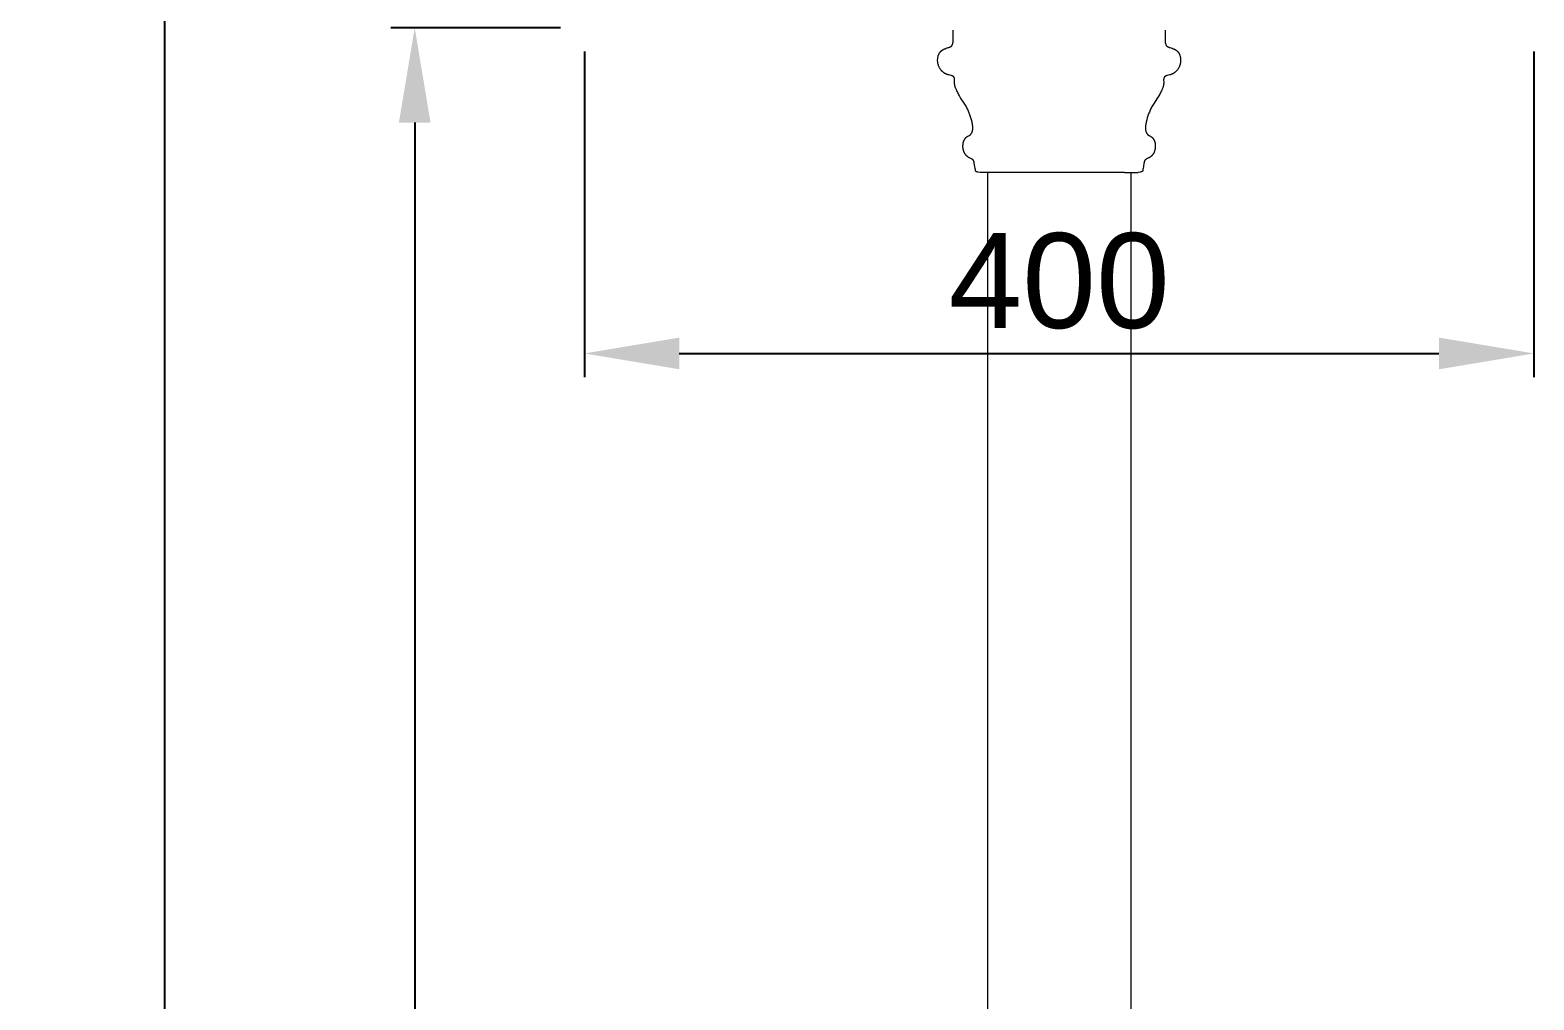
# Model space of a CAD drawing. Header units: millimetres. Extents: x -124 to 15640, y 659 to 4121.
# Drawn here: x 11228 to 11862, y 3030 to 3439 of the extents above; entities that cross this region are included whole.
import ezdxf

# ---------------------------------------------------------------- set-up
doc = ezdxf.new("R2010")
doc.units = ezdxf.units.MM
doc.layers.add('ZANO_R', color=7, linetype='Continuous', lineweight=0)
doc.styles.add('Arial', font='arial.ttf')
doc.styles.get("Standard").update_dxf_attribs({"font": 'ARIALUNI.TTF'})
doc.dimstyles.new('pl i ang', dxfattribs={"dimtxt": 50, "dimasz": 50, "dimexe": 1.25, "dimexo": 0.625, "dimgap": 10, "dimtad": 1, "dimtoh": 1, "dimtxsty": 'Standard', "dimcen": 2.5, "dimclrd": 1, "dimclre": 1, "dimclrt": 1, "dimadec": 0, "dimazin": 0, "dimtfac": 1, "dimtmove": 0, "dimatfit": 3, "dimfxl": 1, "dimarcsym": 1})

# ---------------------------------------------------------------- blocks, each defined once
blk = doc.blocks.new('*D486')
at = {"layer": 'ZANO_R', "color": 1, "lineweight": -2}
for p, q in [((11648.34, 4120.6), (11275.05, 4120.6)), ((11285.05, 4080.6), (11285.05, 1676.6)), ((11613.8, 1636.6), (11275.05, 1636.6))]:
    blk.add_line(p, q, dxfattribs=at)
at = {"layer": 'ZANO_R', "color": 1}
for points in [[(11291.72, 4080.6), (11278.38, 4080.6), (11285.05, 4120.6)], [(11278.38, 1676.6), (11291.72, 1676.6), (11285.05, 1636.6)]]:
    blk.add_solid(points, dxfattribs=at)
at = {"layer": 'ZANO_R', "color": 1, "insert": (11254.63, 2878.6), "char_height": 40, "attachment_point": 5, "rotation": 90, "style": 'Arial'}
blk.add_mtext('2484', dxfattribs=at)
blk = doc.blocks.new('*D489')
at = {"layer": 'ZANO_R', "color": 1, "lineweight": -2}
for p, q in [((11461.85, 3429.6), (11461.85, 3292.39)), ((11861.85, 3429.6), (11861.85, 3292.39)), ((11501.85, 3302.39), (11821.85, 3302.39))]:
    blk.add_line(p, q, dxfattribs=at)
at = {"layer": 'ZANO_R', "color": 1}
for points in [[(11501.85, 3309.06), (11501.85, 3295.72), (11461.85, 3302.39)], [(11821.85, 3295.72), (11821.85, 3309.06), (11861.85, 3302.39)]]:
    blk.add_solid(points, dxfattribs=at)
at = {"layer": 'ZANO_R', "color": 1, "insert": (11661.85, 3332.81), "char_height": 40, "attachment_point": 5, "style": 'Arial'}
blk.add_mtext('400', dxfattribs=at)
blk = doc.blocks.new('*D492')
at = {"layer": 'ZANO_R', "color": 1, "lineweight": -2}
for p, q in [((11451.85, 3439.6), (11380.41, 3439.6)), ((11390.41, 3399.6), (11390.41, 2276.6)), ((11605.4, 2236.6), (11380.41, 2236.6))]:
    blk.add_line(p, q, dxfattribs=at)
at = {"layer": 'ZANO_R', "color": 1}
for points in [[(11397.07, 3399.6), (11383.74, 3399.6), (11390.41, 3439.6)], [(11383.74, 2276.6), (11397.07, 2276.6), (11390.41, 2236.6)]]:
    blk.add_solid(points, dxfattribs=at)
at = {"layer": 'ZANO_R', "color": 1, "insert": (11359.97, 2838.1), "char_height": 40, "attachment_point": 5, "rotation": 90, "style": 'Arial'}
blk.add_mtext('1203', dxfattribs=at)

msp = doc.modelspace()

# ---------------------------------------------------------------- linework, layer by layer
at = {"layer": 'ZANO_R'}
for p, q in [((11617.16, 3433.38), (11617.17, 3433.47)), ((11617.17, 3433.47), (11617.18, 3433.56)), ((11617.22, 3435.29), (11617.18, 3438.6)), ((11617.18, 3433.56), (11617.19, 3433.65)), ((11617.19, 3433.65), (11617.2, 3433.76)), ((11617.2, 3433.87), (11617.21, 3434.12)), ((11617.2, 3433.76), (11617.2, 3433.87)), ((11617.21, 3434.12), (11617.22, 3435.29)), ((11706.52, 3438.6), (11706.48, 3435.29)), ((11706.48, 3435.29), (11706.49, 3434.12)), ((11706.49, 3434.12), (11706.49, 3433.87)), ((11706.49, 3433.87), (11706.5, 3433.76)), ((11706.5, 3433.76), (11706.51, 3433.65)), ((11706.51, 3433.65), (11706.52, 3433.56)), ((11706.52, 3433.56), (11706.53, 3433.47)), ((11706.53, 3433.47), (11706.54, 3433.38)), ((11610.76, 3427.06), (11610.8, 3427.25)), ((11610.8, 3427.25), (11610.84, 3427.44)), ((11610.84, 3427.44), (11610.89, 3427.63)), ((11610.89, 3427.63), (11610.95, 3427.82)), ((11610.95, 3427.82), (11611.01, 3427.99)), ((11611.01, 3427.99), (11611.07, 3428.16)), ((11611.07, 3428.16), (11611.14, 3428.33)), ((11611.14, 3428.33), (11611.17, 3428.41)), ((11611.17, 3428.41), (11611.21, 3428.49)), ((11611.21, 3428.49), (11611.25, 3428.57)), ((11611.25, 3428.57), (11611.29, 3428.65)), ((11611.29, 3428.65), (11611.34, 3428.73)), ((11611.34, 3428.73), (11611.38, 3428.81)), ((11611.38, 3428.81), (11611.43, 3428.89)), ((11611.43, 3428.89), (11611.47, 3428.97)), ((11611.47, 3428.97), (11611.52, 3429.04)), ((11611.52, 3429.04), (11611.57, 3429.12)), ((11611.57, 3429.12), (11611.62, 3429.19)), ((11611.62, 3429.19), (11611.68, 3429.26)), ((11611.68, 3429.26), (11611.73, 3429.33)), ((11611.73, 3429.33), (11611.79, 3429.41)), ((11611.79, 3429.41), (11611.84, 3429.47)), ((11611.84, 3429.47), (11611.9, 3429.54)), ((11611.9, 3429.54), (11611.96, 3429.61)), ((11611.96, 3429.61), (11612.03, 3429.67)), ((11612.03, 3429.67), (11612.09, 3429.74)), ((11612.09, 3429.74), (11612.15, 3429.8)), ((11612.15, 3429.8), (11612.22, 3429.86)), ((11612.22, 3429.86), (11612.29, 3429.92)), ((11612.29, 3429.92), (11612.36, 3429.98)), ((11612.36, 3429.98), (11612.43, 3430.03)), ((11612.43, 3430.03), (11612.5, 3430.09)), ((11612.5, 3430.09), (11612.58, 3430.14)), ((11612.58, 3430.14), (11612.67, 3430.2)), ((11612.67, 3430.2), (11612.76, 3430.26)), ((11612.76, 3430.26), (11612.86, 3430.32)), ((11612.86, 3430.32), (11612.96, 3430.37)), ((11612.96, 3430.37), (11613.06, 3430.42)), ((11613.06, 3430.42), (11613.16, 3430.47)), ((11613.16, 3430.47), (11613.26, 3430.52)), ((11613.26, 3430.52), (11613.36, 3430.57)), ((11613.36, 3430.57), (11613.58, 3430.66)), ((11613.58, 3430.66), (11613.8, 3430.75)), ((11613.8, 3430.75), (11614.26, 3430.91)), ((11614.26, 3430.91), (11615.15, 3431.2)), ((11615.15, 3431.2), (11615.44, 3431.31)), ((11615.44, 3431.31), (11615.6, 3431.37)), ((11615.6, 3431.37), (11615.76, 3431.43)), ((11615.76, 3431.43), (11615.85, 3431.47)), ((11615.85, 3431.47), (11615.94, 3431.51)), ((11615.94, 3431.51), (11616.02, 3431.55)), ((11616.02, 3431.55), (11616.11, 3431.59)), ((11616.11, 3431.59), (11616.19, 3431.64)), ((11616.19, 3431.64), (11616.27, 3431.69)), ((11616.27, 3431.69), (11616.31, 3431.71)), ((11616.31, 3431.71), (11616.35, 3431.74)), ((11616.35, 3431.74), (11616.39, 3431.77)), ((11616.39, 3431.77), (11616.43, 3431.79)), ((11616.43, 3431.79), (11616.46, 3431.82)), ((11616.46, 3431.82), (11616.5, 3431.85)), ((11616.5, 3431.85), (11616.53, 3431.88)), ((11616.53, 3431.88), (11616.57, 3431.91)), ((11616.57, 3431.91), (11616.6, 3431.93)), ((11616.6, 3431.93), (11616.63, 3431.97)), ((11616.63, 3431.97), (11616.64, 3431.98)), ((11616.64, 3431.98), (11616.66, 3432)), ((11616.66, 3432), (11616.67, 3432.01)), ((11616.67, 3432.01), (11616.68, 3432.03)), ((11616.68, 3432.03), (11616.7, 3432.05)), ((11616.7, 3432.05), (11616.71, 3432.06)), ((11616.71, 3432.06), (11616.73, 3432.08)), ((11616.73, 3432.08), (11616.74, 3432.1)), ((11616.74, 3432.1), (11616.75, 3432.12)), ((11616.75, 3432.12), (11616.76, 3432.14)), ((11616.76, 3432.14), (11616.77, 3432.16)), ((11616.77, 3432.16), (11616.79, 3432.17)), ((11616.79, 3432.17), (11616.81, 3432.21)), ((11616.81, 3432.21), (11616.83, 3432.25)), ((11616.83, 3432.25), (11616.84, 3432.29)), ((11616.84, 3432.29), (11616.86, 3432.33)), ((11616.86, 3432.33), (11616.88, 3432.36)), ((11616.88, 3432.36), (11616.89, 3432.4)), ((11616.89, 3432.4), (11616.92, 3432.48)), ((11616.92, 3432.48), (11616.96, 3432.62)), ((11616.96, 3432.62), (11617.07, 3432.98)), ((11617.07, 3432.98), (11617.09, 3433.06)), ((11617.09, 3433.06), (11617.11, 3433.14)), ((11617.11, 3433.14), (11617.13, 3433.22)), ((11617.13, 3433.22), (11617.14, 3433.3)), ((11617.14, 3433.3), (11617.16, 3433.38)), ((11706.54, 3433.38), (11706.55, 3433.3)), ((11706.55, 3433.3), (11706.57, 3433.22)), ((11706.57, 3433.22), (11706.59, 3433.14)), ((11706.59, 3433.14), (11706.61, 3433.06)), ((11706.61, 3433.06), (11706.63, 3432.98)), ((11706.63, 3432.98), (11706.73, 3432.62)), ((11706.73, 3432.62), (11706.78, 3432.48)), ((11706.78, 3432.48), (11706.81, 3432.4)), ((11706.81, 3432.4), (11706.82, 3432.36)), ((11706.82, 3432.36), (11706.84, 3432.33)), ((11706.84, 3432.33), (11706.85, 3432.29)), ((11706.85, 3432.29), (11706.87, 3432.25)), ((11706.87, 3432.25), (11706.89, 3432.21)), ((11706.89, 3432.21), (11706.91, 3432.17)), ((11706.91, 3432.17), (11706.92, 3432.16)), ((11706.92, 3432.16), (11706.94, 3432.14)), ((11706.94, 3432.14), (11706.95, 3432.12)), ((11706.95, 3432.12), (11706.96, 3432.1)), ((11706.96, 3432.1), (11706.97, 3432.08)), ((11706.97, 3432.08), (11706.99, 3432.06)), ((11706.99, 3432.06), (11707, 3432.05)), ((11707, 3432.05), (11707.01, 3432.03)), ((11707.01, 3432.03), (11707.03, 3432.01)), ((11707.03, 3432.01), (11707.04, 3432)), ((11707.04, 3432), (11707.05, 3431.98)), ((11707.05, 3431.98), (11707.07, 3431.97)), ((11707.07, 3431.97), (11707.1, 3431.93)), ((11707.1, 3431.93), (11707.13, 3431.91)), ((11707.13, 3431.91), (11707.16, 3431.88)), ((11707.16, 3431.88), (11707.2, 3431.85)), ((11707.2, 3431.85), (11707.23, 3431.82)), ((11707.23, 3431.82), (11707.27, 3431.79)), ((11707.27, 3431.79), (11707.31, 3431.77)), ((11707.31, 3431.77), (11707.35, 3431.74)), ((11707.35, 3431.74), (11707.38, 3431.71)), ((11707.38, 3431.71), (11707.42, 3431.69)), ((11707.42, 3431.69), (11707.51, 3431.64)), ((11707.51, 3431.64), (11707.59, 3431.59)), ((11707.59, 3431.59), (11707.68, 3431.55)), ((11707.68, 3431.55), (11707.76, 3431.51)), ((11707.76, 3431.51), (11707.85, 3431.47)), ((11707.85, 3431.47), (11707.93, 3431.43)), ((11707.93, 3431.43), (11708.1, 3431.37)), ((11708.1, 3431.37), (11708.26, 3431.31)), ((11708.26, 3431.31), (11708.55, 3431.2)), ((11708.55, 3431.2), (11709.44, 3430.91)), ((11709.44, 3430.91), (11709.9, 3430.75)), ((11709.9, 3430.75), (11710.12, 3430.66)), ((11710.12, 3430.66), (11710.33, 3430.57)), ((11710.33, 3430.57), (11710.44, 3430.52)), ((11710.44, 3430.52), (11710.54, 3430.47)), ((11710.54, 3430.47), (11710.64, 3430.42)), ((11710.64, 3430.42), (11710.74, 3430.37)), ((11710.74, 3430.37), (11710.84, 3430.32)), ((11710.84, 3430.32), (11710.93, 3430.26)), ((11710.93, 3430.26), (11711.03, 3430.2)), ((11711.03, 3430.2), (11711.12, 3430.14)), ((11711.12, 3430.14), (11711.19, 3430.09)), ((11711.19, 3430.09), (11711.27, 3430.03)), ((11711.27, 3430.03), (11711.34, 3429.98)), ((11711.34, 3429.98), (11711.41, 3429.92)), ((11711.41, 3429.92), (11711.48, 3429.86)), ((11711.48, 3429.86), (11711.54, 3429.8)), ((11711.54, 3429.8), (11711.61, 3429.74)), ((11711.61, 3429.74), (11711.67, 3429.67)), ((11711.67, 3429.67), (11711.73, 3429.61)), ((11711.73, 3429.61), (11711.8, 3429.54)), ((11711.8, 3429.54), (11711.85, 3429.47)), ((11711.85, 3429.47), (11711.91, 3429.41)), ((11711.91, 3429.41), (11711.97, 3429.33)), ((11711.97, 3429.33), (11712.02, 3429.26)), ((11712.02, 3429.26), (11712.08, 3429.19)), ((11712.08, 3429.19), (11712.13, 3429.12)), ((11712.13, 3429.12), (11712.18, 3429.04)), ((11712.18, 3429.04), (11712.23, 3428.97)), ((11712.23, 3428.97), (11712.27, 3428.89)), ((11712.27, 3428.89), (11712.32, 3428.81)), ((11712.32, 3428.81), (11712.36, 3428.73)), ((11712.36, 3428.73), (11712.4, 3428.65)), ((11712.4, 3428.65), (11712.45, 3428.57)), ((11712.45, 3428.57), (11712.48, 3428.49)), ((11712.48, 3428.49), (11712.52, 3428.41)), ((11712.52, 3428.41), (11712.56, 3428.33)), ((11712.56, 3428.33), (11712.63, 3428.16)), ((11712.63, 3428.16), (11712.69, 3427.99)), ((11712.69, 3427.99), (11712.75, 3427.82)), ((11712.75, 3427.82), (11712.8, 3427.63)), ((11712.8, 3427.63), (11712.85, 3427.44)), ((11712.85, 3427.44), (11712.9, 3427.25)), ((11712.9, 3427.25), (11712.93, 3427.06)), ((11610.67, 3426.07), (11610.68, 3426.27)), ((11610.67, 3425.87), (11610.67, 3426.07)), ((11610.67, 3425.68), (11610.67, 3425.87)), ((11610.68, 3425.48), (11610.67, 3425.68)), ((11610.68, 3426.27), (11610.69, 3426.47)), ((11610.7, 3425.28), (11610.68, 3425.48)), ((11610.69, 3426.47), (11610.71, 3426.66)), ((11610.72, 3425.09), (11610.7, 3425.28)), ((11610.71, 3426.66), (11610.73, 3426.86)), ((11610.75, 3424.89), (11610.72, 3425.09)), ((11610.73, 3426.86), (11610.76, 3427.06)), ((11610.78, 3424.7), (11610.75, 3424.89)), ((11610.82, 3424.5), (11610.78, 3424.7)), ((11610.86, 3424.3), (11610.82, 3424.5)), ((11610.92, 3424.1), (11610.86, 3424.3)), ((11610.97, 3423.9), (11610.92, 3424.1)), ((11611.04, 3423.71), (11610.97, 3423.9)), ((11611.1, 3423.51), (11611.04, 3423.71)), ((11611.18, 3423.32), (11611.1, 3423.51)), ((11611.26, 3423.13), (11611.18, 3423.32)), ((11611.35, 3422.94), (11611.26, 3423.13)), ((11611.44, 3422.76), (11611.35, 3422.94)), ((11611.54, 3422.57), (11611.44, 3422.76)), ((11611.65, 3422.39), (11611.54, 3422.57)), ((11611.76, 3422.22), (11611.65, 3422.39)), ((11611.88, 3422.04), (11611.76, 3422.22)), ((11612, 3421.88), (11611.88, 3422.04)), ((11612.13, 3421.71), (11612, 3421.88)), ((11612.2, 3421.63), (11612.13, 3421.71)), ((11612.26, 3421.55), (11612.2, 3421.63)), ((11612.33, 3421.47), (11612.26, 3421.55)), ((11612.41, 3421.39), (11612.33, 3421.47)), ((11612.48, 3421.31), (11612.41, 3421.39)), ((11612.56, 3421.24), (11612.48, 3421.31)), ((11612.63, 3421.16), (11612.56, 3421.24)), ((11612.71, 3421.09), (11612.63, 3421.16)), ((11612.79, 3421.02), (11612.71, 3421.09)), ((11612.87, 3420.95), (11612.79, 3421.02)), ((11612.95, 3420.88), (11612.87, 3420.95)), ((11613.04, 3420.81), (11612.95, 3420.88)), ((11613.12, 3420.74), (11613.04, 3420.81)), ((11710.66, 3420.81), (11710.57, 3420.74)), ((11710.74, 3420.88), (11710.66, 3420.81)), ((11710.83, 3420.95), (11710.74, 3420.88)), ((11710.91, 3421.02), (11710.83, 3420.95)), ((11710.99, 3421.09), (11710.91, 3421.02)), ((11711.07, 3421.16), (11710.99, 3421.09)), ((11711.14, 3421.24), (11711.07, 3421.16)), ((11711.22, 3421.31), (11711.14, 3421.24)), ((11711.29, 3421.39), (11711.22, 3421.31)), ((11711.36, 3421.47), (11711.29, 3421.39)), ((11711.43, 3421.55), (11711.36, 3421.47)), ((11711.5, 3421.63), (11711.43, 3421.55)), ((11711.57, 3421.71), (11711.5, 3421.63)), ((11711.7, 3421.88), (11711.57, 3421.71)), ((11711.82, 3422.04), (11711.7, 3421.88)), ((11711.94, 3422.22), (11711.82, 3422.04)), ((11712.05, 3422.39), (11711.94, 3422.22)), ((11712.16, 3422.57), (11712.05, 3422.39)), ((11712.26, 3422.76), (11712.16, 3422.57)), ((11712.35, 3422.94), (11712.26, 3422.76)), ((11712.44, 3423.13), (11712.35, 3422.94)), ((11712.52, 3423.32), (11712.44, 3423.13)), ((11712.59, 3423.51), (11712.52, 3423.32)), ((11712.66, 3423.71), (11712.59, 3423.51)), ((11712.73, 3423.9), (11712.66, 3423.71)), ((11712.78, 3424.1), (11712.73, 3423.9)), ((11712.83, 3424.3), (11712.78, 3424.1)), ((11712.88, 3424.5), (11712.83, 3424.3)), ((11712.92, 3424.7), (11712.88, 3424.5)), ((11712.95, 3424.89), (11712.92, 3424.7)), ((11712.93, 3427.06), (11712.97, 3426.86)), ((11712.98, 3425.09), (11712.95, 3424.89)), ((11712.97, 3426.86), (11712.99, 3426.66)), ((11713, 3425.28), (11712.98, 3425.09)), ((11712.99, 3426.66), (11713.01, 3426.47)), ((11713.01, 3425.48), (11713, 3425.28)), ((11713.01, 3426.47), (11713.02, 3426.27)), ((11713.02, 3425.68), (11713.01, 3425.48)), ((11713.02, 3426.27), (11713.03, 3426.07)), ((11713.03, 3425.87), (11713.02, 3425.68)), ((11713.03, 3426.07), (11713.03, 3425.87)), ((11613.21, 3420.68), (11613.12, 3420.74)), ((11613.3, 3420.61), (11613.21, 3420.68)), ((11613.39, 3420.55), (11613.3, 3420.61)), ((11613.48, 3420.49), (11613.39, 3420.55)), ((11613.58, 3420.43), (11613.48, 3420.49)), ((11613.67, 3420.37), (11613.58, 3420.43)), ((11613.77, 3420.31), (11613.67, 3420.37)), ((11613.87, 3420.26), (11613.77, 3420.31)), ((11613.97, 3420.21), (11613.87, 3420.26)), ((11614.07, 3420.15), (11613.97, 3420.21)), ((11614.17, 3420.1), (11614.07, 3420.15)), ((11614.27, 3420.06), (11614.17, 3420.1)), ((11614.38, 3420.01), (11614.27, 3420.06)), ((11614.49, 3419.97), (11614.38, 3420.01)), ((11614.6, 3419.92), (11614.49, 3419.97)), ((11614.71, 3419.88), (11614.6, 3419.92)), ((11614.82, 3419.84), (11614.71, 3419.88)), ((11614.94, 3419.8), (11614.82, 3419.84)), ((11615.05, 3419.77), (11614.94, 3419.8)), ((11615.19, 3419.73), (11615.05, 3419.77)), ((11615.32, 3419.69), (11615.19, 3419.73)), ((11616.36, 3419.44), (11615.32, 3419.69)), ((11616.48, 3419.41), (11616.36, 3419.44)), ((11616.6, 3419.37), (11616.48, 3419.41)), ((11616.72, 3419.33), (11616.6, 3419.37)), ((11616.78, 3419.31), (11616.72, 3419.33)), ((11616.84, 3419.29), (11616.78, 3419.31)), ((11616.89, 3419.27), (11616.84, 3419.29)), ((11616.95, 3419.24), (11616.89, 3419.27)), ((11617, 3419.22), (11616.95, 3419.24)), ((11617.05, 3419.19), (11617, 3419.22)), ((11617.08, 3419.18), (11617.05, 3419.19)), ((11617.1, 3419.16), (11617.08, 3419.18)), ((11617.13, 3419.15), (11617.1, 3419.16)), ((11617.15, 3419.13), (11617.13, 3419.15)), ((11617.18, 3419.12), (11617.15, 3419.13)), ((11617.2, 3419.1), (11617.18, 3419.12)), ((11617.22, 3419.09), (11617.2, 3419.1)), ((11617.24, 3419.07), (11617.22, 3419.09)), ((11617.27, 3419.06), (11617.24, 3419.07)), ((11617.29, 3419.04), (11617.27, 3419.06)), ((11617.31, 3419.02), (11617.29, 3419.04)), ((11617.33, 3419.01), (11617.31, 3419.02)), ((11617.35, 3418.99), (11617.33, 3419.01)), ((11617.37, 3418.97), (11617.35, 3418.99)), ((11617.38, 3418.95), (11617.37, 3418.97)), ((11617.4, 3418.93), (11617.38, 3418.95)), ((11617.42, 3418.92), (11617.4, 3418.93)), ((11617.44, 3418.9), (11617.42, 3418.92)), ((11617.45, 3418.88), (11617.44, 3418.9)), ((11617.47, 3418.86), (11617.45, 3418.88)), ((11617.48, 3418.84), (11617.47, 3418.86)), ((11617.5, 3418.82), (11617.48, 3418.84)), ((11617.51, 3418.8), (11617.5, 3418.82)), ((11617.53, 3418.78), (11617.51, 3418.8)), ((11617.54, 3418.76), (11617.53, 3418.78)), ((11617.56, 3418.74), (11617.54, 3418.76)), ((11617.57, 3418.72), (11617.56, 3418.74)), ((11617.58, 3418.7), (11617.57, 3418.72)), ((11617.59, 3418.68), (11617.58, 3418.7)), ((11617.61, 3418.66), (11617.59, 3418.68)), ((11617.62, 3418.64), (11617.61, 3418.66)), ((11617.63, 3418.62), (11617.62, 3418.64)), ((11617.65, 3418.57), (11617.63, 3418.62)), ((11617.67, 3418.53), (11617.65, 3418.57)), ((11617.69, 3418.48), (11617.67, 3418.53)), ((11617.7, 3418.44), (11617.69, 3418.48)), ((11617.72, 3418.39), (11617.7, 3418.44)), ((11617.73, 3418.35), (11617.72, 3418.39)), ((11617.75, 3418.3), (11617.73, 3418.35)), ((11617.76, 3418.25), (11617.75, 3418.3)), ((11617.77, 3418.2), (11617.76, 3418.25)), ((11617.78, 3418.15), (11617.77, 3418.2)), ((11617.79, 3418.1), (11617.78, 3418.15)), ((11617.79, 3418.06), (11617.79, 3418.1)), ((11617.8, 3418.01), (11617.79, 3418.06)), ((11617.81, 3417.96), (11617.8, 3418.01)), ((11617.8, 3416.59), (11617.83, 3417.48)), ((11617.8, 3416.32), (11617.8, 3416.59)), ((11617.8, 3416.18), (11617.8, 3416.32)), ((11617.81, 3416.05), (11617.8, 3416.18)), ((11617.82, 3417.85), (11617.81, 3417.96)), ((11617.82, 3415.91), (11617.81, 3416.05)), ((11617.82, 3417.73), (11617.82, 3417.85)), ((11617.83, 3417.61), (11617.82, 3417.73)), ((11617.83, 3415.78), (11617.82, 3415.91)), ((11617.83, 3417.48), (11617.83, 3417.61)), ((11617.85, 3415.63), (11617.83, 3415.78)), ((11617.88, 3415.48), (11617.85, 3415.63)), ((11617.91, 3415.33), (11617.88, 3415.48)), ((11617.94, 3415.17), (11617.91, 3415.33)), ((11617.98, 3415.02), (11617.94, 3415.17)), ((11618.02, 3414.87), (11617.98, 3415.02)), ((11618.07, 3414.72), (11618.02, 3414.87)), ((11618.12, 3414.57), (11618.07, 3414.72)), ((11618.22, 3414.26), (11618.12, 3414.57)), ((11705.58, 3414.57), (11705.48, 3414.26)), ((11705.63, 3414.72), (11705.58, 3414.57)), ((11705.68, 3414.87), (11705.63, 3414.72)), ((11705.72, 3415.02), (11705.68, 3414.87)), ((11705.76, 3415.17), (11705.72, 3415.02)), ((11705.79, 3415.33), (11705.76, 3415.17)), ((11705.82, 3415.48), (11705.79, 3415.33)), ((11705.84, 3415.63), (11705.82, 3415.48)), ((11705.86, 3415.78), (11705.84, 3415.63)), ((11705.88, 3415.91), (11705.86, 3415.78)), ((11705.88, 3417.85), (11705.87, 3417.73)), ((11705.87, 3417.73), (11705.87, 3417.61)), ((11705.87, 3417.61), (11705.87, 3417.48)), ((11705.87, 3417.48), (11705.89, 3416.59)), ((11705.89, 3417.96), (11705.88, 3417.85)), ((11705.89, 3416.05), (11705.88, 3415.91)), ((11705.9, 3418.01), (11705.89, 3417.96)), ((11705.89, 3416.59), (11705.9, 3416.32)), ((11705.9, 3416.32), (11705.89, 3416.18)), ((11705.89, 3416.18), (11705.89, 3416.05)), ((11705.91, 3418.1), (11705.9, 3418.06)), ((11705.9, 3418.06), (11705.9, 3418.01)), ((11705.92, 3418.15), (11705.91, 3418.1)), ((11705.93, 3418.2), (11705.92, 3418.15)), ((11705.94, 3418.25), (11705.93, 3418.2)), ((11705.95, 3418.3), (11705.94, 3418.25)), ((11705.97, 3418.35), (11705.95, 3418.3)), ((11705.98, 3418.39), (11705.97, 3418.35)), ((11706, 3418.44), (11705.98, 3418.39)), ((11706.01, 3418.48), (11706, 3418.44)), ((11706.03, 3418.53), (11706.01, 3418.48)), ((11706.05, 3418.57), (11706.03, 3418.53)), ((11706.07, 3418.62), (11706.05, 3418.57)), ((11706.08, 3418.64), (11706.07, 3418.62)), ((11706.09, 3418.66), (11706.08, 3418.64)), ((11706.1, 3418.68), (11706.09, 3418.66)), ((11706.12, 3418.7), (11706.1, 3418.68)), ((11706.13, 3418.72), (11706.12, 3418.7)), ((11706.14, 3418.74), (11706.13, 3418.72)), ((11706.16, 3418.76), (11706.14, 3418.74)), ((11706.17, 3418.78), (11706.16, 3418.76)), ((11706.18, 3418.8), (11706.17, 3418.78)), ((11706.2, 3418.82), (11706.18, 3418.8)), ((11706.21, 3418.84), (11706.2, 3418.82)), ((11706.23, 3418.86), (11706.21, 3418.84)), ((11706.25, 3418.88), (11706.23, 3418.86)), ((11706.26, 3418.9), (11706.25, 3418.88)), ((11706.28, 3418.92), (11706.26, 3418.9)), ((11706.3, 3418.93), (11706.28, 3418.92)), ((11706.31, 3418.95), (11706.3, 3418.93)), ((11706.33, 3418.97), (11706.31, 3418.95)), ((11706.35, 3418.99), (11706.33, 3418.97)), ((11706.37, 3419.01), (11706.35, 3418.99)), ((11706.39, 3419.02), (11706.37, 3419.01)), ((11706.41, 3419.04), (11706.39, 3419.02)), ((11706.43, 3419.06), (11706.41, 3419.04)), ((11706.45, 3419.07), (11706.43, 3419.06)), ((11706.48, 3419.09), (11706.45, 3419.07)), ((11706.5, 3419.1), (11706.48, 3419.09)), ((11706.52, 3419.12), (11706.5, 3419.1)), ((11706.54, 3419.13), (11706.52, 3419.12)), ((11706.57, 3419.15), (11706.54, 3419.13)), ((11706.59, 3419.16), (11706.57, 3419.15)), ((11706.62, 3419.18), (11706.59, 3419.16)), ((11706.64, 3419.19), (11706.62, 3419.18)), ((11706.7, 3419.22), (11706.64, 3419.19)), ((11706.75, 3419.24), (11706.7, 3419.22)), ((11706.8, 3419.27), (11706.75, 3419.24)), ((11706.86, 3419.29), (11706.8, 3419.27)), ((11706.92, 3419.31), (11706.86, 3419.29)), ((11706.98, 3419.33), (11706.92, 3419.31)), ((11707.1, 3419.37), (11706.98, 3419.33)), ((11707.22, 3419.41), (11707.1, 3419.37)), ((11707.34, 3419.44), (11707.22, 3419.41)), ((11708.38, 3419.69), (11707.34, 3419.44)), ((11708.51, 3419.73), (11708.38, 3419.69)), ((11708.65, 3419.77), (11708.51, 3419.73)), ((11708.76, 3419.8), (11708.65, 3419.77)), ((11708.88, 3419.84), (11708.76, 3419.8)), ((11708.99, 3419.88), (11708.88, 3419.84)), ((11709.1, 3419.92), (11708.99, 3419.88)), ((11709.21, 3419.97), (11709.1, 3419.92)), ((11709.32, 3420.01), (11709.21, 3419.97)), ((11709.42, 3420.06), (11709.32, 3420.01)), ((11709.53, 3420.1), (11709.42, 3420.06)), ((11709.63, 3420.15), (11709.53, 3420.1)), ((11709.73, 3420.21), (11709.63, 3420.15)), ((11709.83, 3420.26), (11709.73, 3420.21)), ((11709.93, 3420.31), (11709.83, 3420.26)), ((11710.03, 3420.37), (11709.93, 3420.31)), ((11710.12, 3420.43), (11710.03, 3420.37)), ((11710.22, 3420.49), (11710.12, 3420.43)), ((11710.31, 3420.55), (11710.22, 3420.49)), ((11710.4, 3420.61), (11710.31, 3420.55)), ((11710.49, 3420.68), (11710.4, 3420.61)), ((11710.57, 3420.74), (11710.49, 3420.68)), ((11618.34, 3413.96), (11618.22, 3414.26)), ((11618.58, 3413.38), (11618.34, 3413.96)), ((11618.77, 3412.95), (11618.58, 3413.38)), ((11618.97, 3412.52), (11618.77, 3412.95)), ((11619.18, 3412.1), (11618.97, 3412.52)), ((11619.4, 3411.69), (11619.18, 3412.1)), ((11619.62, 3411.28), (11619.4, 3411.69)), ((11619.85, 3410.87), (11619.62, 3411.28)), ((11620.35, 3410.04), (11619.85, 3410.87)), ((11622.1, 3407.4), (11620.35, 3410.04)), ((11703.34, 3410.04), (11701.6, 3407.4)), ((11703.84, 3410.87), (11703.34, 3410.04)), ((11704.08, 3411.28), (11703.84, 3410.87)), ((11704.3, 3411.69), (11704.08, 3411.28)), ((11704.52, 3412.1), (11704.3, 3411.69)), ((11704.72, 3412.52), (11704.52, 3412.1)), ((11704.92, 3412.95), (11704.72, 3412.52)), ((11705.12, 3413.38), (11704.92, 3412.95)), ((11705.36, 3413.96), (11705.12, 3413.38)), ((11705.48, 3414.26), (11705.36, 3413.96)), ((11622.38, 3406.95), (11622.1, 3407.4)), ((11622.65, 3406.48), (11622.38, 3406.95)), ((11622.88, 3406.09), (11622.65, 3406.48)), ((11623.09, 3405.69), (11622.88, 3406.09)), ((11623.29, 3405.29), (11623.09, 3405.69)), ((11623.48, 3404.89), (11623.29, 3405.29)), ((11623.67, 3404.48), (11623.48, 3404.89)), ((11623.84, 3404.08), (11623.67, 3404.48)), ((11624, 3403.67), (11623.84, 3404.08)), ((11624.16, 3403.26), (11624, 3403.67)), ((11624.3, 3402.85), (11624.16, 3403.26)), ((11624.44, 3402.43), (11624.3, 3402.85)), ((11624.7, 3401.59), (11624.44, 3402.43)), ((11699.26, 3402.43), (11699, 3401.59)), ((11699.4, 3402.85), (11699.26, 3402.43)), ((11699.54, 3403.26), (11699.4, 3402.85)), ((11699.7, 3403.67), (11699.54, 3403.26)), ((11699.86, 3404.08), (11699.7, 3403.67)), ((11700.03, 3404.48), (11699.86, 3404.08)), ((11700.21, 3404.89), (11700.03, 3404.48)), ((11700.4, 3405.29), (11700.21, 3404.89)), ((11700.61, 3405.69), (11700.4, 3405.29)), ((11700.82, 3406.09), (11700.61, 3405.69)), ((11701.04, 3406.48), (11700.82, 3406.09)), ((11701.32, 3406.95), (11701.04, 3406.48)), ((11701.6, 3407.4), (11701.32, 3406.95)), ((11624.93, 3400.73), (11624.7, 3401.59)), ((11625.15, 3399.85), (11624.93, 3400.73)), ((11625.09, 3395.39), (11625.12, 3395.46)), ((11625.12, 3395.46), (11625.15, 3395.53)), ((11625.23, 3399.46), (11625.15, 3399.85)), ((11625.15, 3395.53), (11625.18, 3395.6)), ((11625.18, 3395.6), (11625.21, 3395.68)), ((11625.21, 3395.68), (11625.24, 3395.75)), ((11625.32, 3399.06), (11625.23, 3399.46)), ((11625.24, 3395.75), (11625.27, 3395.83)), ((11625.27, 3395.83), (11625.29, 3395.9)), ((11625.29, 3395.9), (11625.31, 3395.98)), ((11625.31, 3395.98), (11625.33, 3396.06)), ((11625.39, 3398.65), (11625.32, 3399.06)), ((11625.33, 3396.06), (11625.35, 3396.13)), ((11625.35, 3396.13), (11625.37, 3396.21)), ((11625.37, 3396.21), (11625.4, 3396.37)), ((11625.42, 3398.44), (11625.39, 3398.65)), ((11625.4, 3396.37), (11625.43, 3396.53)), ((11625.44, 3398.23), (11625.42, 3398.44)), ((11625.43, 3396.53), (11625.45, 3396.63)), ((11625.47, 3398.02), (11625.44, 3398.23)), ((11625.45, 3396.63), (11625.46, 3396.74)), ((11625.46, 3396.74), (11625.47, 3396.85)), ((11625.48, 3397.81), (11625.47, 3398.02)), ((11625.47, 3396.85), (11625.48, 3396.95)), ((11625.49, 3397.59), (11625.48, 3397.81)), ((11625.48, 3396.95), (11625.49, 3397.06)), ((11625.5, 3397.38), (11625.49, 3397.59)), ((11625.49, 3397.17), (11625.5, 3397.38)), ((11625.49, 3397.06), (11625.49, 3397.17)), ((11698.21, 3397.59), (11698.2, 3397.38)), ((11698.2, 3397.38), (11698.21, 3397.17)), ((11698.22, 3397.81), (11698.21, 3397.59)), ((11698.21, 3397.17), (11698.21, 3397.06)), ((11698.21, 3397.06), (11698.22, 3396.95)), ((11698.23, 3398.02), (11698.22, 3397.81)), ((11698.22, 3396.95), (11698.23, 3396.85)), ((11698.25, 3398.23), (11698.23, 3398.02)), ((11698.23, 3396.85), (11698.24, 3396.74)), ((11698.24, 3396.74), (11698.25, 3396.63)), ((11698.28, 3398.44), (11698.25, 3398.23)), ((11698.25, 3396.63), (11698.27, 3396.53)), ((11698.27, 3396.53), (11698.29, 3396.37)), ((11698.31, 3398.65), (11698.28, 3398.44)), ((11698.29, 3396.37), (11698.33, 3396.21)), ((11698.38, 3399.06), (11698.31, 3398.65)), ((11698.33, 3396.21), (11698.35, 3396.13)), ((11698.35, 3396.13), (11698.36, 3396.06)), ((11698.36, 3396.06), (11698.39, 3395.98)), ((11698.46, 3399.46), (11698.38, 3399.06)), ((11698.39, 3395.98), (11698.41, 3395.9)), ((11698.41, 3395.9), (11698.43, 3395.83)), ((11698.43, 3395.83), (11698.46, 3395.75)), ((11698.55, 3399.85), (11698.46, 3399.46)), ((11698.46, 3395.75), (11698.49, 3395.68)), ((11698.49, 3395.68), (11698.51, 3395.6)), ((11698.51, 3395.6), (11698.54, 3395.53)), ((11698.54, 3395.53), (11698.58, 3395.46)), ((11698.77, 3400.73), (11698.55, 3399.85)), ((11698.58, 3395.46), (11698.61, 3395.39)), ((11699, 3401.59), (11698.77, 3400.73)), ((11621.33, 3389.82), (11621.34, 3389.97)), ((11621.33, 3389.66), (11621.33, 3389.82)), ((11621.34, 3389.5), (11621.33, 3389.66)), ((11621.34, 3390.13), (11621.36, 3390.28)), ((11621.34, 3389.97), (11621.34, 3390.13)), ((11621.34, 3389.35), (11621.34, 3389.5)), ((11621.35, 3389.19), (11621.34, 3389.35)), ((11621.37, 3389.03), (11621.35, 3389.19)), ((11621.36, 3390.28), (11621.37, 3390.43)), ((11621.37, 3390.43), (11621.39, 3390.59)), ((11621.39, 3390.59), (11621.41, 3390.74)), ((11621.41, 3390.74), (11621.43, 3390.89)), ((11621.43, 3390.89), (11621.46, 3391.04)), ((11621.46, 3391.04), (11621.49, 3391.18)), ((11621.49, 3391.18), (11621.53, 3391.33)), ((11621.53, 3391.33), (11621.57, 3391.47)), ((11621.57, 3391.47), (11621.61, 3391.61)), ((11621.61, 3391.61), (11621.66, 3391.75)), ((11621.66, 3391.75), (11621.71, 3391.89)), ((11621.71, 3391.89), (11621.76, 3392.02)), ((11621.76, 3392.02), (11621.82, 3392.15)), ((11621.82, 3392.15), (11621.88, 3392.28)), ((11621.88, 3392.28), (11621.94, 3392.41)), ((11621.94, 3392.41), (11622.01, 3392.53)), ((11622.01, 3392.53), (11622.08, 3392.65)), ((11622.08, 3392.65), (11622.15, 3392.77)), ((11622.15, 3392.77), (11622.19, 3392.82)), ((11622.19, 3392.82), (11622.23, 3392.88)), ((11622.23, 3392.88), (11622.27, 3392.93)), ((11622.27, 3392.93), (11622.31, 3392.99)), ((11622.31, 3392.99), (11622.35, 3393.04)), ((11622.35, 3393.04), (11622.39, 3393.09)), ((11622.39, 3393.09), (11622.44, 3393.14)), ((11622.44, 3393.14), (11622.48, 3393.19)), ((11622.48, 3393.19), (11622.52, 3393.24)), ((11622.52, 3393.24), (11622.57, 3393.29)), ((11622.57, 3393.29), (11622.62, 3393.34)), ((11622.62, 3393.34), (11622.66, 3393.38)), ((11622.66, 3393.38), (11622.71, 3393.43)), ((11622.71, 3393.43), (11622.76, 3393.47)), ((11622.76, 3393.47), (11622.81, 3393.52)), ((11622.81, 3393.52), (11622.86, 3393.56)), ((11622.86, 3393.56), (11622.92, 3393.6)), ((11622.92, 3393.6), (11622.97, 3393.64)), ((11622.97, 3393.64), (11623.02, 3393.67)), ((11623.02, 3393.67), (11623.08, 3393.71)), ((11623.08, 3393.71), (11623.15, 3393.76)), ((11623.15, 3393.76), (11623.22, 3393.8)), ((11623.22, 3393.8), (11623.3, 3393.84)), ((11623.3, 3393.84), (11623.37, 3393.88)), ((11623.37, 3393.88), (11623.83, 3394.12)), ((11623.83, 3394.12), (11623.98, 3394.2)), ((11623.98, 3394.2), (11624.05, 3394.24)), ((11624.05, 3394.24), (11624.12, 3394.28)), ((11624.12, 3394.28), (11624.19, 3394.33)), ((11624.19, 3394.33), (11624.26, 3394.37)), ((11624.26, 3394.37), (11624.29, 3394.4)), ((11624.29, 3394.4), (11624.33, 3394.42)), ((11624.33, 3394.42), (11624.39, 3394.47)), ((11624.39, 3394.47), (11624.45, 3394.52)), ((11624.45, 3394.52), (11624.5, 3394.57)), ((11624.5, 3394.57), (11624.56, 3394.62)), ((11624.56, 3394.62), (11624.61, 3394.68)), ((11624.61, 3394.68), (11624.67, 3394.74)), ((11624.67, 3394.74), (11624.72, 3394.8)), ((11624.72, 3394.8), (11624.76, 3394.86)), ((11624.76, 3394.86), (11624.81, 3394.92)), ((11624.81, 3394.92), (11624.86, 3394.98)), ((11624.86, 3394.98), (11624.9, 3395.05)), ((11624.9, 3395.05), (11624.94, 3395.11)), ((11624.94, 3395.11), (11624.98, 3395.18)), ((11624.98, 3395.18), (11625.02, 3395.25)), ((11625.02, 3395.25), (11625.05, 3395.32)), ((11625.05, 3395.32), (11625.09, 3395.39)), ((11698.61, 3395.39), (11698.64, 3395.32)), ((11698.64, 3395.32), (11698.68, 3395.25)), ((11698.68, 3395.25), (11698.72, 3395.18)), ((11698.72, 3395.18), (11698.76, 3395.11)), ((11698.76, 3395.11), (11698.8, 3395.05)), ((11698.8, 3395.05), (11698.84, 3394.98)), ((11698.84, 3394.98), (11698.89, 3394.92)), ((11698.89, 3394.92), (11698.93, 3394.86)), ((11698.93, 3394.86), (11698.98, 3394.8)), ((11698.98, 3394.8), (11699.03, 3394.74)), ((11699.03, 3394.74), (11699.08, 3394.68)), ((11699.08, 3394.68), (11699.14, 3394.62)), ((11699.14, 3394.62), (11699.19, 3394.57)), ((11699.19, 3394.57), (11699.25, 3394.52)), ((11699.25, 3394.52), (11699.31, 3394.47)), ((11699.31, 3394.47), (11699.37, 3394.42)), ((11699.37, 3394.42), (11699.4, 3394.4)), ((11699.4, 3394.4), (11699.44, 3394.37)), ((11699.44, 3394.37), (11699.5, 3394.33)), ((11699.5, 3394.33), (11699.57, 3394.28)), ((11699.57, 3394.28), (11699.64, 3394.24)), ((11699.64, 3394.24), (11699.72, 3394.2)), ((11699.72, 3394.2), (11699.87, 3394.12)), ((11699.87, 3394.12), (11700.33, 3393.88)), ((11700.33, 3393.88), (11700.4, 3393.84)), ((11700.4, 3393.84), (11700.48, 3393.8)), ((11700.48, 3393.8), (11700.55, 3393.76)), ((11700.55, 3393.76), (11700.62, 3393.71)), ((11700.62, 3393.71), (11700.68, 3393.67)), ((11700.68, 3393.67), (11700.73, 3393.64)), ((11700.73, 3393.64), (11700.78, 3393.6)), ((11700.78, 3393.6), (11700.83, 3393.56)), ((11700.83, 3393.56), (11700.89, 3393.52)), ((11700.89, 3393.52), (11700.94, 3393.47)), ((11700.94, 3393.47), (11700.98, 3393.43)), ((11700.98, 3393.43), (11701.03, 3393.38)), ((11701.03, 3393.38), (11701.08, 3393.34)), ((11701.08, 3393.34), (11701.13, 3393.29)), ((11701.13, 3393.29), (11701.17, 3393.24)), ((11701.17, 3393.24), (11701.22, 3393.19)), ((11701.22, 3393.19), (11701.26, 3393.14)), ((11701.26, 3393.14), (11701.31, 3393.09)), ((11701.31, 3393.09), (11701.35, 3393.04)), ((11701.35, 3393.04), (11701.39, 3392.99)), ((11701.39, 3392.99), (11701.43, 3392.93)), ((11701.43, 3392.93), (11701.47, 3392.88)), ((11701.47, 3392.88), (11701.51, 3392.82)), ((11701.51, 3392.82), (11701.55, 3392.77)), ((11701.55, 3392.77), (11701.62, 3392.65)), ((11701.62, 3392.65), (11701.69, 3392.53)), ((11701.69, 3392.53), (11701.76, 3392.41)), ((11701.76, 3392.41), (11701.82, 3392.28)), ((11701.82, 3392.28), (11701.88, 3392.15)), ((11701.88, 3392.15), (11701.94, 3392.02)), ((11701.94, 3392.02), (11701.99, 3391.89)), ((11701.99, 3391.89), (11702.04, 3391.75)), ((11702.04, 3391.75), (11702.09, 3391.61)), ((11702.09, 3391.61), (11702.13, 3391.47)), ((11702.13, 3391.47), (11702.17, 3391.33)), ((11702.17, 3391.33), (11702.2, 3391.18)), ((11702.2, 3391.18), (11702.24, 3391.04)), ((11702.24, 3391.04), (11702.26, 3390.89)), ((11702.26, 3390.89), (11702.29, 3390.74)), ((11702.29, 3390.74), (11702.31, 3390.59)), ((11702.31, 3390.59), (11702.33, 3390.43)), ((11702.33, 3390.43), (11702.34, 3390.28)), ((11702.34, 3389.19), (11702.33, 3389.03)), ((11702.34, 3390.28), (11702.35, 3390.13)), ((11702.35, 3389.35), (11702.34, 3389.19)), ((11702.35, 3390.13), (11702.36, 3389.97)), ((11702.36, 3389.5), (11702.35, 3389.35)), ((11702.36, 3389.97), (11702.36, 3389.82)), ((11702.36, 3389.82), (11702.36, 3389.66)), ((11702.36, 3389.66), (11702.36, 3389.5)), ((11621.39, 3388.88), (11621.37, 3389.03)), ((11621.41, 3388.72), (11621.39, 3388.88)), ((11621.43, 3388.57), (11621.41, 3388.72)), ((11621.46, 3388.41), (11621.43, 3388.57)), ((11621.49, 3388.26), (11621.46, 3388.41)), ((11621.53, 3388.1), (11621.49, 3388.26)), ((11621.57, 3387.95), (11621.53, 3388.1)), ((11621.61, 3387.8), (11621.57, 3387.95)), ((11621.66, 3387.65), (11621.61, 3387.8)), ((11621.71, 3387.51), (11621.66, 3387.65)), ((11621.76, 3387.36), (11621.71, 3387.51)), ((11621.82, 3387.22), (11621.76, 3387.36)), ((11621.88, 3387.08), (11621.82, 3387.22)), ((11621.94, 3386.94), (11621.88, 3387.08)), ((11622.01, 3386.8), (11621.94, 3386.94)), ((11622.09, 3386.67), (11622.01, 3386.8)), ((11622.16, 3386.53), (11622.09, 3386.67)), ((11622.24, 3386.4), (11622.16, 3386.53)), ((11622.32, 3386.28), (11622.24, 3386.4)), ((11622.41, 3386.16), (11622.32, 3386.28)), ((11622.5, 3386.04), (11622.41, 3386.16)), ((11622.6, 3385.92), (11622.5, 3386.04)), ((11622.69, 3385.81), (11622.6, 3385.92)), ((11622.74, 3385.75), (11622.69, 3385.81)), ((11622.8, 3385.7), (11622.74, 3385.75)), ((11622.85, 3385.64), (11622.8, 3385.7)), ((11622.9, 3385.59), (11622.85, 3385.64)), ((11622.96, 3385.54), (11622.9, 3385.59)), ((11623.01, 3385.49), (11622.96, 3385.54)), ((11623.07, 3385.44), (11623.01, 3385.49)), ((11623.12, 3385.39), (11623.07, 3385.44)), ((11623.18, 3385.35), (11623.12, 3385.39)), ((11623.24, 3385.3), (11623.18, 3385.35)), ((11623.33, 3385.23), (11623.24, 3385.3)), ((11623.42, 3385.17), (11623.33, 3385.23)), ((11623.51, 3385.11), (11623.42, 3385.17)), ((11623.6, 3385.05), (11623.51, 3385.11)), ((11623.69, 3384.99), (11623.6, 3385.05)), ((11623.79, 3384.94), (11623.69, 3384.99)), ((11623.97, 3384.84), (11623.79, 3384.94)), ((11624.16, 3384.74), (11623.97, 3384.84)), ((11625, 3384.32), (11624.16, 3384.74)), ((11625.08, 3384.28), (11625, 3384.32)), ((11625.16, 3384.23), (11625.08, 3384.28)), ((11625.24, 3384.19), (11625.16, 3384.23)), ((11625.31, 3384.14), (11625.24, 3384.19)), ((11625.35, 3384.11), (11625.31, 3384.14)), ((11625.39, 3384.08), (11625.35, 3384.11)), ((11625.43, 3384.05), (11625.39, 3384.08)), ((11625.47, 3384.03), (11625.43, 3384.05)), ((11625.5, 3384), (11625.47, 3384.03)), ((11625.54, 3383.96), (11625.5, 3384)), ((11625.57, 3383.93), (11625.54, 3383.96)), ((11625.6, 3383.9), (11625.57, 3383.93)), ((11625.62, 3383.88), (11625.6, 3383.9)), ((11625.63, 3383.87), (11625.62, 3383.88)), ((11625.65, 3383.85), (11625.63, 3383.87)), ((11625.66, 3383.83), (11625.65, 3383.85)), ((11625.68, 3383.81), (11625.66, 3383.83)), ((11625.69, 3383.79), (11625.68, 3383.81)), ((11625.7, 3383.78), (11625.69, 3383.79)), ((11625.72, 3383.76), (11625.7, 3383.78)), ((11625.73, 3383.74), (11625.72, 3383.76)), ((11625.74, 3383.72), (11625.73, 3383.74)), ((11625.77, 3383.68), (11625.74, 3383.72)), ((11625.79, 3383.63), (11625.77, 3383.68)), ((11625.82, 3383.59), (11625.79, 3383.63)), ((11625.83, 3383.55), (11625.82, 3383.59)), ((11625.85, 3383.52), (11625.83, 3383.55)), ((11625.87, 3383.48), (11625.85, 3383.52)), ((11625.89, 3383.44), (11625.87, 3383.48)), ((11625.9, 3383.4), (11625.89, 3383.44)), ((11625.92, 3383.36), (11625.9, 3383.4)), ((11625.95, 3383.27), (11625.92, 3383.36)), ((11625.97, 3383.18), (11625.95, 3383.27)), ((11626, 3383.09), (11625.97, 3383.18)), ((11626.02, 3383), (11626, 3383.09)), ((11626.05, 3382.91), (11626.02, 3383)), ((11626.09, 3382.72), (11626.05, 3382.91)), ((11697.65, 3382.91), (11697.61, 3382.72)), ((11697.67, 3383), (11697.65, 3382.91)), ((11697.7, 3383.09), (11697.67, 3383)), ((11697.72, 3383.18), (11697.7, 3383.09)), ((11697.75, 3383.27), (11697.72, 3383.18)), ((11697.78, 3383.36), (11697.75, 3383.27)), ((11697.8, 3383.4), (11697.78, 3383.36)), ((11697.81, 3383.44), (11697.8, 3383.4)), ((11697.83, 3383.48), (11697.81, 3383.44)), ((11697.85, 3383.52), (11697.83, 3383.48)), ((11697.86, 3383.55), (11697.85, 3383.52)), ((11697.88, 3383.59), (11697.86, 3383.55)), ((11697.9, 3383.63), (11697.88, 3383.59)), ((11697.93, 3383.68), (11697.9, 3383.63)), ((11697.95, 3383.72), (11697.93, 3383.68)), ((11697.97, 3383.74), (11697.95, 3383.72)), ((11697.98, 3383.76), (11697.97, 3383.74)), ((11697.99, 3383.78), (11697.98, 3383.76)), ((11698.01, 3383.79), (11697.99, 3383.78)), ((11698.02, 3383.81), (11698.01, 3383.79)), ((11698.04, 3383.83), (11698.02, 3383.81)), ((11698.05, 3383.85), (11698.04, 3383.83)), ((11698.07, 3383.87), (11698.05, 3383.85)), ((11698.08, 3383.88), (11698.07, 3383.87)), ((11698.1, 3383.9), (11698.08, 3383.88)), ((11698.13, 3383.93), (11698.1, 3383.9)), ((11698.16, 3383.96), (11698.13, 3383.93)), ((11698.2, 3384), (11698.16, 3383.96)), ((11698.23, 3384.03), (11698.2, 3384)), ((11698.27, 3384.05), (11698.23, 3384.03)), ((11698.31, 3384.08), (11698.27, 3384.05)), ((11698.35, 3384.11), (11698.31, 3384.08)), ((11698.39, 3384.14), (11698.35, 3384.11)), ((11698.46, 3384.19), (11698.39, 3384.14)), ((11698.54, 3384.23), (11698.46, 3384.19)), ((11698.62, 3384.28), (11698.54, 3384.23)), ((11698.7, 3384.32), (11698.62, 3384.28)), ((11699.54, 3384.74), (11698.7, 3384.32)), ((11699.73, 3384.84), (11699.54, 3384.74)), ((11699.91, 3384.94), (11699.73, 3384.84)), ((11700.01, 3384.99), (11699.91, 3384.94)), ((11700.1, 3385.05), (11700.01, 3384.99)), ((11700.19, 3385.11), (11700.1, 3385.05)), ((11700.28, 3385.17), (11700.19, 3385.11)), ((11700.37, 3385.23), (11700.28, 3385.17)), ((11700.46, 3385.3), (11700.37, 3385.23)), ((11700.52, 3385.35), (11700.46, 3385.3)), ((11700.57, 3385.39), (11700.52, 3385.35)), ((11700.63, 3385.44), (11700.57, 3385.39)), ((11700.69, 3385.49), (11700.63, 3385.44)), ((11700.74, 3385.54), (11700.69, 3385.49)), ((11700.8, 3385.59), (11700.74, 3385.54)), ((11700.85, 3385.64), (11700.8, 3385.59)), ((11700.9, 3385.7), (11700.85, 3385.64)), ((11700.95, 3385.75), (11700.9, 3385.7)), ((11701, 3385.81), (11700.95, 3385.75)), ((11701.1, 3385.92), (11701, 3385.81)), ((11701.2, 3386.04), (11701.1, 3385.92)), ((11701.29, 3386.16), (11701.2, 3386.04)), ((11701.37, 3386.28), (11701.29, 3386.16)), ((11701.46, 3386.4), (11701.37, 3386.28)), ((11701.54, 3386.53), (11701.46, 3386.4)), ((11701.61, 3386.67), (11701.54, 3386.53)), ((11701.68, 3386.8), (11701.61, 3386.67)), ((11701.75, 3386.94), (11701.68, 3386.8)), ((11701.82, 3387.08), (11701.75, 3386.94)), ((11701.88, 3387.22), (11701.82, 3387.08)), ((11701.94, 3387.36), (11701.88, 3387.22)), ((11701.99, 3387.51), (11701.94, 3387.36)), ((11702.04, 3387.65), (11701.99, 3387.51)), ((11702.09, 3387.8), (11702.04, 3387.65)), ((11702.13, 3387.95), (11702.09, 3387.8)), ((11702.17, 3388.1), (11702.13, 3387.95)), ((11702.21, 3388.26), (11702.17, 3388.1)), ((11702.24, 3388.41), (11702.21, 3388.26)), ((11702.27, 3388.57), (11702.24, 3388.41)), ((11702.29, 3388.72), (11702.27, 3388.57)), ((11702.31, 3388.88), (11702.29, 3388.72)), ((11702.33, 3389.03), (11702.31, 3388.88)), ((11626.13, 3382.54), (11626.09, 3382.72)), ((11626.35, 3381.2), (11626.13, 3382.54)), ((11626.52, 3380.33), (11626.35, 3381.2)), ((11626.55, 3380.17), (11626.52, 3380.33)), ((11626.57, 3380), (11626.55, 3380.17)), ((11626.59, 3379.78), (11626.57, 3380)), ((11626.62, 3379.45), (11626.59, 3379.78)), ((11626.63, 3379.4), (11626.62, 3379.45)), ((11626.63, 3379.37), (11626.63, 3379.4)), ((11626.64, 3379.35), (11626.63, 3379.37)), ((11626.64, 3379.33), (11626.64, 3379.35)), ((11626.64, 3379.32), (11626.64, 3379.33)), ((11626.65, 3379.31), (11626.64, 3379.32)), ((11626.65, 3379.29), (11626.65, 3379.31)), ((11626.65, 3379.28), (11626.65, 3379.29)), ((11626.66, 3379.27), (11626.65, 3379.28)), ((11626.66, 3379.25), (11626.66, 3379.27)), ((11626.67, 3379.24), (11626.66, 3379.25)), ((11626.67, 3379.23), (11626.67, 3379.24)), ((11626.68, 3379.21), (11626.67, 3379.23)), ((11626.68, 3379.2), (11626.68, 3379.21)), ((11626.69, 3379.19), (11626.68, 3379.2)), ((11626.7, 3379.18), (11626.69, 3379.19)), ((11626.7, 3379.17), (11626.7, 3379.18)), ((11626.7, 3379.16), (11626.7, 3379.17)), ((11626.71, 3379.16), (11626.7, 3379.16)), ((11626.71, 3379.15), (11626.71, 3379.16)), ((11626.72, 3379.14), (11626.71, 3379.15)), ((11626.73, 3379.13), (11626.72, 3379.14)), ((11626.72, 3379.14), (11626.72, 3379.14)), ((11626.74, 3379.12), (11626.73, 3379.13)), ((11626.73, 3379.13), (11626.73, 3379.13)), ((11626.75, 3379.11), (11626.74, 3379.12)), ((11626.74, 3379.12), (11626.74, 3379.12)), ((11626.75, 3379.1), (11626.75, 3379.11)), ((11626.76, 3379.1), (11626.75, 3379.1)), ((11626.76, 3379.09), (11626.76, 3379.1)), ((11626.77, 3379.08), (11626.76, 3379.09)), ((11626.78, 3379.08), (11626.77, 3379.08)), ((11626.79, 3379.07), (11626.78, 3379.08)), ((11626.8, 3379.06), (11626.79, 3379.07)), ((11626.81, 3379.05), (11626.8, 3379.06)), ((11626.82, 3379.05), (11626.81, 3379.05)), ((11626.83, 3379.04), (11626.82, 3379.05)), ((11626.84, 3379.03), (11626.83, 3379.04)), ((11626.85, 3379.02), (11626.84, 3379.03)), ((11626.86, 3379.02), (11626.85, 3379.02)), ((11626.88, 3379), (11626.86, 3379.02)), ((11626.91, 3378.99), (11626.88, 3379)), ((11626.93, 3378.98), (11626.91, 3378.99)), ((11626.96, 3378.96), (11626.93, 3378.98)), ((11626.98, 3378.95), (11626.96, 3378.96)), ((11627.01, 3378.94), (11626.98, 3378.95)), ((11627.04, 3378.93), (11627.01, 3378.94)), ((11627.1, 3378.91), (11627.04, 3378.93)), ((11627.15, 3378.89), (11627.1, 3378.91)), ((11627.21, 3378.87), (11627.15, 3378.89)), ((11627.27, 3378.85), (11627.21, 3378.87)), ((11627.38, 3378.82), (11627.27, 3378.85)), ((11627.58, 3378.78), (11627.38, 3378.82)), ((11628.52, 3378.6), (11627.58, 3378.78)), ((11689.33, 3378.6), (11628.52, 3378.6)), ((11631.7, 3378.6), (11631.7, 2681.6)), ((11689.33, 3378.6), (11695.17, 3378.6)), ((11692, 3378.6), (11692, 2681.6)), ((11696.12, 3378.78), (11695.18, 3378.6)), ((11696.31, 3378.82), (11696.12, 3378.78)), ((11696.43, 3378.85), (11696.31, 3378.82)), ((11696.49, 3378.87), (11696.43, 3378.85)), ((11696.54, 3378.89), (11696.49, 3378.87)), ((11696.6, 3378.91), (11696.54, 3378.89)), ((11696.66, 3378.93), (11696.6, 3378.91)), ((11696.69, 3378.94), (11696.66, 3378.93)), ((11696.71, 3378.95), (11696.69, 3378.94)), ((11696.74, 3378.96), (11696.71, 3378.95)), ((11696.77, 3378.98), (11696.74, 3378.96)), ((11696.79, 3378.99), (11696.77, 3378.98)), ((11696.82, 3379), (11696.79, 3378.99)), ((11696.84, 3379.02), (11696.82, 3379)), ((11696.85, 3379.02), (11696.84, 3379.02)), ((11696.86, 3379.03), (11696.85, 3379.02)), ((11696.87, 3379.04), (11696.86, 3379.03)), ((11696.88, 3379.05), (11696.87, 3379.04)), ((11696.89, 3379.05), (11696.88, 3379.05)), ((11696.9, 3379.06), (11696.89, 3379.05)), ((11696.91, 3379.07), (11696.9, 3379.06)), ((11696.92, 3379.08), (11696.91, 3379.07)), ((11696.93, 3379.08), (11696.92, 3379.08)), ((11696.94, 3379.09), (11696.93, 3379.08)), ((11696.95, 3379.1), (11696.94, 3379.1)), ((11696.94, 3379.1), (11696.94, 3379.09)), ((11696.96, 3379.12), (11696.95, 3379.11)), ((11696.95, 3379.11), (11696.95, 3379.1)), ((11696.97, 3379.13), (11696.96, 3379.12)), ((11696.96, 3379.12), (11696.96, 3379.12)), ((11696.98, 3379.14), (11696.97, 3379.13)), ((11696.97, 3379.13), (11696.97, 3379.13)), ((11696.99, 3379.15), (11696.98, 3379.14)), ((11696.98, 3379.14), (11696.98, 3379.14)), ((11697, 3379.17), (11696.99, 3379.16)), ((11696.99, 3379.16), (11696.99, 3379.16)), ((11696.99, 3379.16), (11696.99, 3379.15)), ((11697.01, 3379.19), (11697, 3379.18)), ((11697, 3379.18), (11697, 3379.17)), ((11697.02, 3379.21), (11697.01, 3379.2)), ((11697.01, 3379.2), (11697.01, 3379.19)), ((11697.03, 3379.23), (11697.02, 3379.21)), ((11697.04, 3379.25), (11697.03, 3379.24)), ((11697.03, 3379.24), (11697.03, 3379.23)), ((11697.05, 3379.28), (11697.04, 3379.27)), ((11697.04, 3379.27), (11697.04, 3379.25)), ((11697.06, 3379.32), (11697.05, 3379.31)), ((11697.05, 3379.31), (11697.05, 3379.29)), ((11697.05, 3379.29), (11697.05, 3379.28)), ((11697.07, 3379.37), (11697.06, 3379.35)), ((11697.06, 3379.35), (11697.06, 3379.33)), ((11697.06, 3379.33), (11697.06, 3379.32)), ((11697.08, 3379.45), (11697.07, 3379.4)), ((11697.07, 3379.4), (11697.07, 3379.37)), ((11697.1, 3379.78), (11697.08, 3379.45)), ((11697.13, 3380), (11697.1, 3379.78)), ((11697.15, 3380.17), (11697.13, 3380)), ((11697.18, 3380.33), (11697.15, 3380.17)), ((11697.34, 3381.2), (11697.18, 3380.33)), ((11697.57, 3382.54), (11697.34, 3381.2)), ((11697.61, 3382.72), (11697.57, 3382.54))]:
    msp.add_line(p, q, dxfattribs=at)

# ---------------------------------------------------------------- dimensions: what is measured, and where the dimension line sits
for base, p1, p2, picture, middle in [((11285.05, 1636.6), (11658.34, 4120.6), (11623.8, 1636.6), '*D486', (11254.63, 2878.6)), ((11390.41, 2236.6), (11461.85, 3439.6), (11615.4, 2236.6), '*D492', (11359.97, 2838.1))]:
    dim = msp.add_linear_dim(base=base, p1=p1, p2=p2, angle=90, dimstyle='pl i ang', override={"dimtxt": 40, "dimasz": 40, "dimexe": 10, "dimexo": 10, "dimtoh": 0, "dimdec": 0, "dimtxsty": 'Arial', "dimtdec": 0, "dimtmove": 1}, dxfattribs=at)
    dim.commit()
    dim.dimension.update_dxf_attribs({"geometry": picture, "text_midpoint": middle})
dim = msp.add_linear_dim(base=(11861.85, 3302.39), p1=(11461.85, 3439.6), p2=(11861.85, 3439.6), dimstyle='pl i ang', override={"dimtxt": 40, "dimasz": 40, "dimexe": 10, "dimexo": 10, "dimtoh": 0, "dimdec": 0, "dimtxsty": 'Arial', "dimtdec": 0, "dimtmove": 1}, dxfattribs=at)
dim.commit()
dim.dimension.update_dxf_attribs({"geometry": '*D489', "text_midpoint": (11661.85, 3332.81)})

doc.saveas('drawing.dxf')
